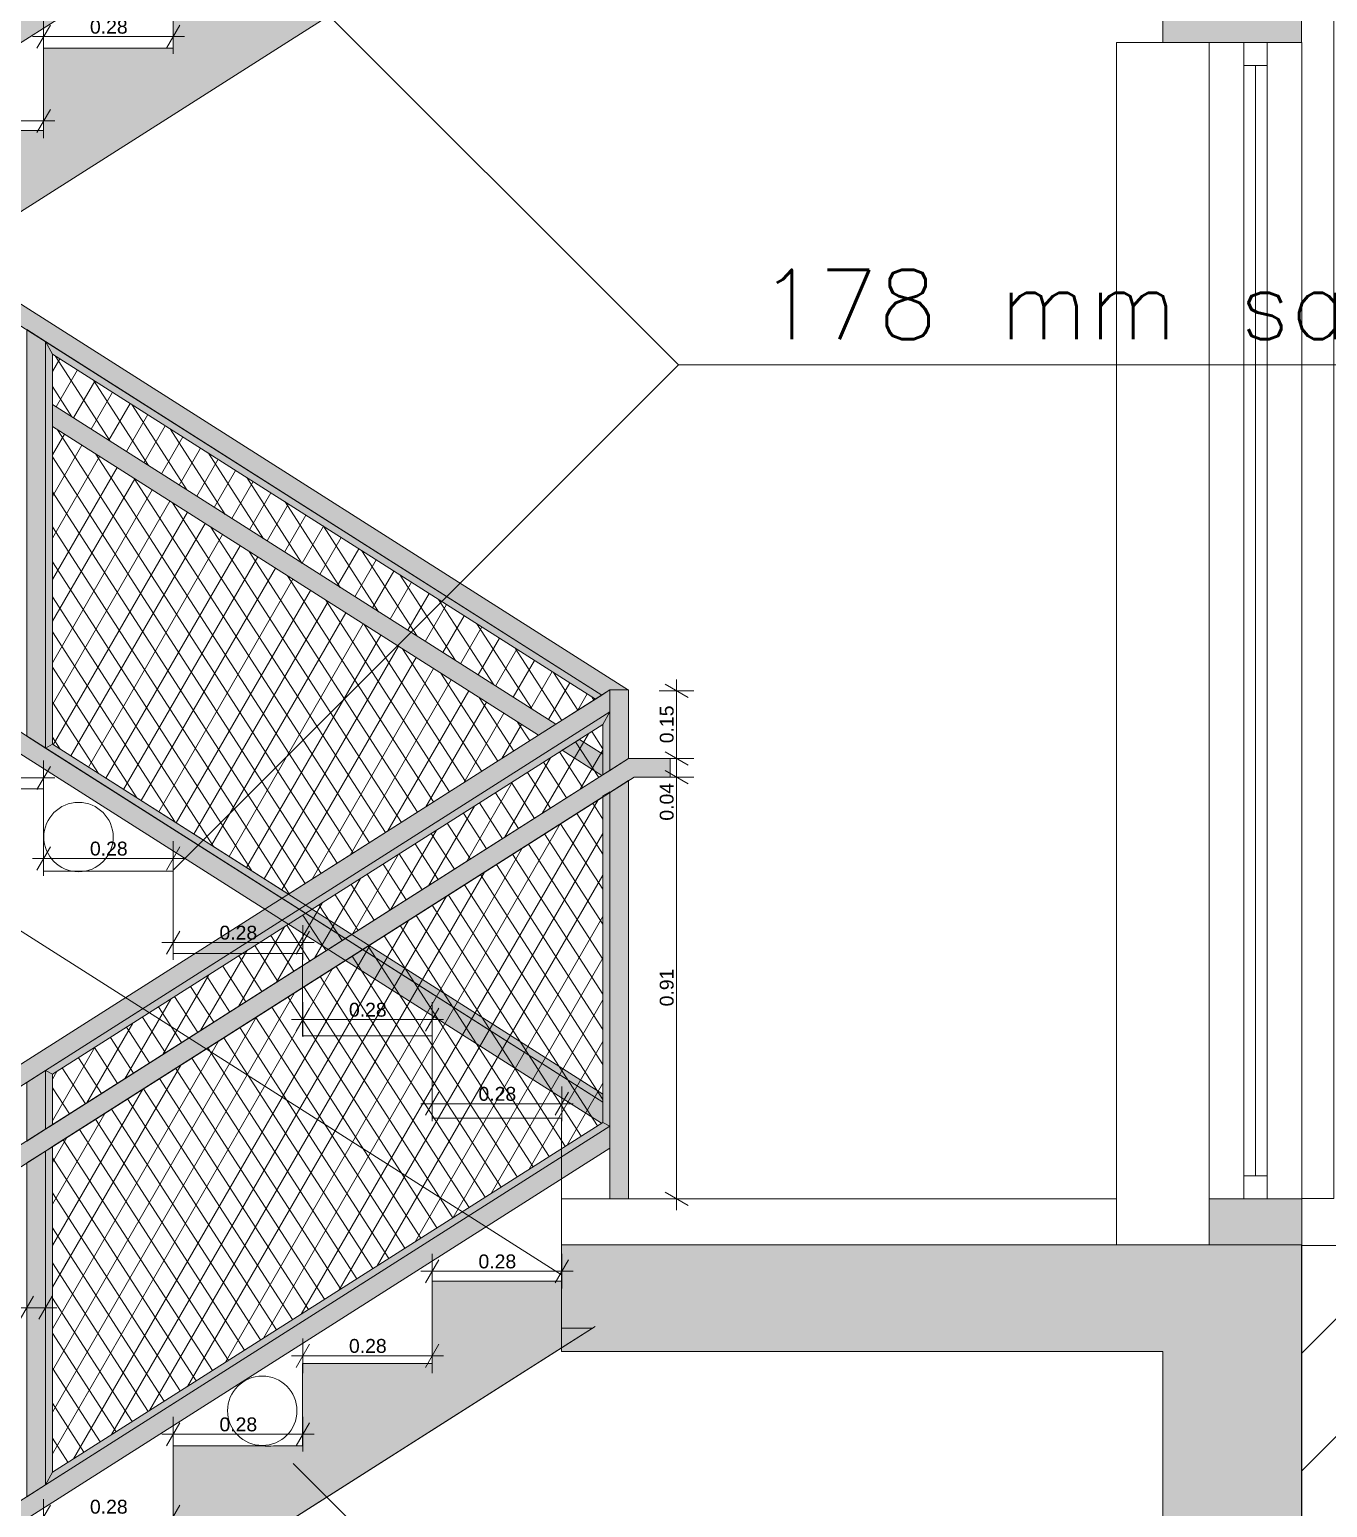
# Model space of a CAD drawing. Header units: millimetres. Extents: x 476244520 to 476657119, y 4620824743 to 4621446928.
# Drawn here: x 476573058 to 476575864, y 4621123102 to 4621126298 of the extents above; entities that cross this region are included whole.
import ezdxf

# ---------------------------------------------------------------- set-up
doc = ezdxf.new("R2010")
doc.units = ezdxf.units.MM
doc.header["$MEASUREMENT"] = 0
for name, color, linetype, lineweight in [('0_Pen_No__42_Pen_No__250_Pen_No__4', 7, 'Continuous', 0), ('2D Drafting - General_Pen_No__250_Pen_No__7', 7, 'Continuous', 0), ('Annotation - Text_Pen_No__7_Pen_No__7_Pen_No__5', 5, 'Continuous', 0), ('gegmebi_Pen_No__7_Pen_No__250', 7, 'Continuous', 0), ('gegmebi_Pen_No__7_Pen_No__7', 7, 'Continuous', 0), ('gegmebi_Pen_No__7_Pen_No__7_Pen_No__5', 5, 'Continuous', 0), ('kar-panjara_Pen_No__7_Pen_No__250', 7, 'Continuous', 0), ('New_2D Drafting - General_Pen_No__1', 1, 'Continuous', 0), ('New_2D Drafting - General_Pen_No__250_Pen_No__250', 7, 'Continuous', 0), ('New_2D Drafting - General_Pen_No__4', 7, 'Continuous', 0), ('New_2D Drafting - General_Pen_No__7_Pen_No__250', 7, 'Continuous', 0), ('New_2D Drafting - General_Pen_No__7_Pen_No__7', 7, 'Continuous', 0), ('New_Doors_Pen_No__7_Pen_No__7_Pen_No__250', 7, 'Continuous', 0), ('New_Doors_Pen_No__7_Pen_No__7_Pen_No__5', 5, 'Continuous', 0), ('New_reg_nak_Pen_No__250', 7, 'Continuous', 0), ('New_reg_nak_Pen_No__5', 5, 'Continuous', 0), ('New_reg_nak_Pen_No__7', 7, 'Continuous', 0), ('reg_nak_Pen_No__250', 7, 'Continuous', 0), ('zoma_Pen_No__142', 142, 'Continuous', 0)]:
    doc.layers.add(name, color=color, linetype=linetype, lineweight=lineweight)
doc.layers.add('zoma', color=7, linetype='Continuous')
doc.styles.add('GENERATED_STYLE_2', font='arial.ttf')
doc.dimstyles.new('GENERATED_STYLE__14', dxfattribs={"dimtxt": 30.000001, "dimasz": 38, "dimexe": 0.18, "dimexo": 3, "dimgap": 0.09, "dimtad": 1, "dimlfac": 0.001, "dimzin": 0, "dimdsep": 46, "dimtxsty": 'GENERATED_STYLE_2', "dimblk": 'ARROWHEAD_2', "dimblk1": 'ARROWHEAD_2', "dimblk2": 'ARROWHEAD_2', "dimcen": 0.09, "dimclrd": 142, "dimclre": 142, "dimclrt": 142, "dimadec": 0, "dimazin": 0, "dimtfac": 1, "dimtdec": 4, "dimtmove": 0, "dimatfit": 3, "dimfxl": 1, "dimtolj": 1, "dimtzin": 0, "dimarcsym": 0})
doc.dimstyles.new('GENERATED_STYLE__15', dxfattribs={"dimtxt": 30.000001, "dimasz": 38, "dimexe": 0.18, "dimexo": 3, "dimgap": 0.09, "dimtad": 1, "dimtih": 1, "dimtoh": 1, "dimlfac": 0.001, "dimzin": 0, "dimdsep": 46, "dimtxsty": 'GENERATED_STYLE_2', "dimblk": 'ARROWHEAD_2', "dimblk1": 'ARROWHEAD_2', "dimblk2": 'ARROWHEAD_2', "dimcen": 0.09, "dimclrd": 142, "dimclre": 142, "dimclrt": 142, "dimadec": 0, "dimazin": 0, "dimtfac": 1, "dimtdec": 4, "dimtmove": 0, "dimatfit": 3, "dimfxl": 1, "dimtolj": 1, "dimtzin": 0, "dimarcsym": 0})
pattern_1 = [(60, (476844527.15, 4621385791.044), (-38.971143, 22.5), []), (122.833095, (476844527.15, 4621385791.044), (36.8060797, 18.75), [])]

# ---------------------------------------------------------------- blocks, each defined once
blk = doc.blocks.new('*D612', base_point=(476844527.1, 4621385791))
at = {"layer": 'zoma_Pen_No__142', "color": 142, "linetype": 'Continuous', "lineweight": 0, "transparency": 16777216}
for p, q in [((476573103, 4621123107.6), (476573074.1, 4621123057.6)), ((476573088.5, 4621123045.1), (476573088.5, 4621123120.1)), ((476573354.1, 4621123057.6), (476573383, 4621123107.6)), ((476573368.5, 4621123045.1), (476573368.5, 4621123120.1)), ((476573064.1, 4621123082.6), (476573088.5, 4621123082.6)), ((476573088.5, 4621123082.6), (476573368.5, 4621123082.6)), ((476573368.5, 4621123082.6), (476573393, 4621123082.6))]:
    blk.add_line(p, q, dxfattribs=at)
at = {"layer": 'zoma_Pen_No__142', "color": 142, "lineweight": 0, "transparency": 16777216, "insert": (476573188.6, 4621123088.6), "char_height": 30, "attachment_point": 7, "style": 'GENERATED_STYLE_2'}
blk.add_mtext('\\A1;{\\pql;\\fArial CYR|b0|i0|c204|p34;0.28}', dxfattribs=at)
blk = doc.blocks.new('ARROWHEAD_2')
at = {"color": 0, "linetype": 'Continuous', "lineweight": 0}
for p, q in [((0, 0), (-1, 0)), ((-0.378, -0.655), (0.378, 0.655))]:
    blk.add_line(p, q, dxfattribs=at)
blk = doc.blocks.new('*D613', base_point=(476844527.1, 4621385791))
at = {"layer": 'zoma_Pen_No__142', "color": 142, "linetype": 'Continuous', "lineweight": 0, "transparency": 16777216}
for p, q in [((476573368.5, 4621123223.1), (476573368.5, 4621123298.1)), ((476573648.5, 4621123223.1), (476573648.5, 4621123298.1)), ((476573383, 4621123285.6), (476573354.1, 4621123235.6)), ((476573634.1, 4621123235.6), (476573663, 4621123285.6)), ((476573344.1, 4621123260.6), (476573368.5, 4621123260.6)), ((476573368.5, 4621123260.6), (476573648.5, 4621123260.6)), ((476573648.5, 4621123260.6), (476573673, 4621123260.6))]:
    blk.add_line(p, q, dxfattribs=at)
at = {"layer": 'zoma_Pen_No__142', "color": 142, "lineweight": 0, "transparency": 16777216, "insert": (476573468.6, 4621123266.6), "char_height": 30, "attachment_point": 7, "style": 'GENERATED_STYLE_2'}
blk.add_mtext('\\A1;{\\pql;\\fArial CYR|b0|i0|c204|p34;0.28}', dxfattribs=at)
blk = doc.blocks.new('*D614', base_point=(476844527.1, 4621385791))
at = {"layer": 'zoma_Pen_No__142', "color": 142, "linetype": 'Continuous', "lineweight": 0, "transparency": 16777216}
for p, q in [((476573648.5, 4621123392.8), (476573648.5, 4621123467.8)), ((476573928.5, 4621123392.8), (476573928.5, 4621123467.8)), ((476573624.1, 4621123430.3), (476573648.5, 4621123430.3)), ((476573663, 4621123455.3), (476573634.1, 4621123405.3)), ((476573648.5, 4621123430.3), (476573928.5, 4621123430.3)), ((476573914.1, 4621123405.3), (476573943, 4621123455.3)), ((476573928.5, 4621123430.3), (476573953, 4621123430.3))]:
    blk.add_line(p, q, dxfattribs=at)
at = {"layer": 'zoma_Pen_No__142', "color": 142, "lineweight": 0, "transparency": 16777216, "insert": (476573748.6, 4621123436.3), "char_height": 30, "attachment_point": 7, "style": 'GENERATED_STYLE_2'}
blk.add_mtext('\\A1;{\\pql;\\fArial CYR|b0|i0|c204|p34;0.28}', dxfattribs=at)
blk = doc.blocks.new('*D615', base_point=(476844527.1, 4621385791))
at = {"layer": 'zoma_Pen_No__142', "color": 142, "linetype": 'Continuous', "lineweight": 0, "transparency": 16777216}
for p, q in [((476573928.5, 4621123575.5), (476573928.5, 4621123650.5)), ((476574208.5, 4621123575.5), (476574208.5, 4621123650.5)), ((476573943, 4621123638), (476573914.1, 4621123588)), ((476574194.1, 4621123588), (476574223, 4621123638)), ((476573904.1, 4621123613), (476573928.5, 4621123613)), ((476573928.5, 4621123613), (476574208.5, 4621123613)), ((476574208.5, 4621123613), (476574233, 4621123613))]:
    blk.add_line(p, q, dxfattribs=at)
at = {"layer": 'zoma_Pen_No__142', "color": 142, "lineweight": 0, "transparency": 16777216, "insert": (476574028.6, 4621123619), "char_height": 30, "attachment_point": 7, "style": 'GENERATED_STYLE_2'}
blk.add_mtext('\\A1;{\\pql;\\fArial CYR|b0|i0|c204|p34;0.28}', dxfattribs=at)
blk = doc.blocks.new('*D616', base_point=(476844527.1, 4621385791))
at = {"layer": 'zoma_Pen_No__142', "color": 142, "linetype": 'Continuous', "lineweight": 0, "transparency": 16777216}
for p, q in [((476573943, 4621124000.3), (476573914.1, 4621123950.3)), ((476573928.5, 4621123937.8), (476573928.5, 4621124012.8)), ((476574194.1, 4621123950.3), (476574223, 4621124000.3)), ((476574208.5, 4621123937.8), (476574208.5, 4621124012.8)), ((476573904.1, 4621123975.3), (476573928.5, 4621123975.3)), ((476573928.5, 4621123975.3), (476574208.5, 4621123975.3)), ((476574208.5, 4621123975.3), (476574233, 4621123975.3))]:
    blk.add_line(p, q, dxfattribs=at)
at = {"layer": 'zoma_Pen_No__142', "color": 142, "lineweight": 0, "transparency": 16777216, "insert": (476574028.6, 4621123981.3), "char_height": 30, "attachment_point": 7, "style": 'GENERATED_STYLE_2'}
blk.add_mtext('\\A1;{\\pql;\\fArial CYR|b0|i0|c204|p34;0.28}', dxfattribs=at)
blk = doc.blocks.new('*D617', base_point=(476844527.1, 4621385791))
at = {"layer": 'zoma_Pen_No__142', "color": 142, "linetype": 'Continuous', "lineweight": 0, "transparency": 16777216}
for p, q in [((476573648.5, 4621124119.7), (476573648.5, 4621124194.7)), ((476573928.5, 4621124119.7), (476573928.5, 4621124194.7)), ((476573663, 4621124182.2), (476573634.1, 4621124132.2)), ((476573914.1, 4621124132.2), (476573943, 4621124182.2)), ((476573624.1, 4621124157.2), (476573648.5, 4621124157.2)), ((476573648.5, 4621124157.2), (476573928.5, 4621124157.2)), ((476573928.5, 4621124157.2), (476573953, 4621124157.2))]:
    blk.add_line(p, q, dxfattribs=at)
at = {"layer": 'zoma_Pen_No__142', "color": 142, "lineweight": 0, "transparency": 16777216, "insert": (476573748.6, 4621124163.2), "char_height": 30, "attachment_point": 7, "style": 'GENERATED_STYLE_2'}
blk.add_mtext('\\A1;{\\pql;\\fArial CYR|b0|i0|c204|p34;0.28}', dxfattribs=at)
blk = doc.blocks.new('*D618', base_point=(476844527.1, 4621385791))
at = {"layer": 'zoma_Pen_No__142', "color": 142, "linetype": 'Continuous', "lineweight": 0, "transparency": 16777216}
for p, q in [((476573368.5, 4621124286.3), (476573368.5, 4621124361.3)), ((476573648.5, 4621124286.3), (476573648.5, 4621124361.3)), ((476573344.1, 4621124323.8), (476573368.5, 4621124323.8)), ((476573383, 4621124348.8), (476573354.1, 4621124298.8)), ((476573368.5, 4621124323.8), (476573648.5, 4621124323.8)), ((476573634.1, 4621124298.8), (476573663, 4621124348.8)), ((476573648.5, 4621124323.8), (476573673, 4621124323.8))]:
    blk.add_line(p, q, dxfattribs=at)
at = {"layer": 'zoma_Pen_No__142', "color": 142, "lineweight": 0, "transparency": 16777216, "insert": (476573468.6, 4621124329.8), "char_height": 30, "attachment_point": 7, "style": 'GENERATED_STYLE_2'}
blk.add_mtext('\\A1;{\\pql;\\fArial CYR|b0|i0|c204|p34;0.28}', dxfattribs=at)
blk = doc.blocks.new('*D619', base_point=(476844527.1, 4621385791))
at = {"layer": 'zoma_Pen_No__142', "color": 142, "linetype": 'Continuous', "lineweight": 0, "transparency": 16777216}
for p, q in [((476573088.5, 4621124468.1), (476573088.5, 4621124543.1)), ((476573368.5, 4621124468.1), (476573368.5, 4621124543.1)), ((476573103, 4621124530.6), (476573074.1, 4621124480.6)), ((476573354.1, 4621124480.6), (476573383, 4621124530.6)), ((476573064.1, 4621124505.6), (476573088.5, 4621124505.6)), ((476573088.5, 4621124505.6), (476573368.5, 4621124505.6)), ((476573368.5, 4621124505.6), (476573393, 4621124505.6))]:
    blk.add_line(p, q, dxfattribs=at)
at = {"layer": 'zoma_Pen_No__142', "color": 142, "lineweight": 0, "transparency": 16777216, "insert": (476573188.6, 4621124511.6), "char_height": 30, "attachment_point": 7, "style": 'GENERATED_STYLE_2'}
blk.add_mtext('\\A1;{\\pql;\\fArial CYR|b0|i0|c204|p34;0.28}', dxfattribs=at)
blk = doc.blocks.new('*D620', base_point=(476844527.1, 4621385791))
at = {"layer": 'zoma_Pen_No__142', "color": 142, "linetype": 'Continuous', "lineweight": 0, "transparency": 16777216}
for p, q in [((476572823, 4621124704.8), (476572794.1, 4621124654.8)), ((476572808.5, 4621124642.3), (476572808.5, 4621124717.3)), ((476573074.1, 4621124654.8), (476573103, 4621124704.8)), ((476573088.5, 4621124642.3), (476573088.5, 4621124717.3)), ((476572784.1, 4621124679.8), (476572808.5, 4621124679.8)), ((476572808.5, 4621124679.8), (476573088.5, 4621124679.8)), ((476573088.5, 4621124679.8), (476573113, 4621124679.8))]:
    blk.add_line(p, q, dxfattribs=at)
at = {"layer": 'zoma_Pen_No__142', "color": 142, "lineweight": 0, "transparency": 16777216, "insert": (476572908.6, 4621124685.8), "char_height": 30, "attachment_point": 7, "style": 'GENERATED_STYLE_2'}
blk.add_mtext('\\A1;{\\pql;\\fArial CYR|b0|i0|c204|p34;0.28}', dxfattribs=at)
blk = doc.blocks.new('*D639', base_point=(476844527.1, 4621385791))
at = {"layer": 'zoma_Pen_No__142', "color": 142, "linetype": 'Continuous', "lineweight": 0, "transparency": 16777216}
for p, q in [((476574494.4, 4621124867.9), (476574419.4, 4621124867.9)), ((476574481.9, 4621124853.5), (476574431.9, 4621124882.3)), ((476574456.9, 4621124867.9), (476574456.9, 4621124892.3)), ((476574456.9, 4621124721.5), (476574456.9, 4621124867.9)), ((476574431.9, 4621124735.9), (476574481.9, 4621124707.1)), ((476574494.4, 4621124721.5), (476574419.4, 4621124721.5)), ((476574456.9, 4621124697), (476574456.9, 4621124721.5))]:
    blk.add_line(p, q, dxfattribs=at)
at = {"layer": 'zoma_Pen_No__142', "color": 142, "lineweight": 0, "transparency": 16777216, "insert": (476574450.9, 4621124754.8), "char_height": 30, "attachment_point": 7, "rotation": 90, "style": 'GENERATED_STYLE_2'}
blk.add_mtext('\\A1;{\\pql;\\fArial CYR|b0|i0|c204|p34;0.15}', dxfattribs=at)
blk = doc.blocks.new('*D643', base_point=(476844527.1, 4621385791))
at = {"layer": 'zoma_Pen_No__142', "color": 142, "linetype": 'Continuous', "lineweight": 0, "transparency": 16777216}
for p, q in [((476573066.4, 4621123559.2), (476573037.5, 4621123509.2)), ((476573052, 4621123496.7), (476573052, 4621123571.7)), ((476573078, 4621123509.2), (476573106.9, 4621123559.2)), ((476573092.4, 4621123496.7), (476573092.4, 4621123571.7)), ((476573027.5, 4621123534.2), (476573052, 4621123534.2)), ((476573052, 4621123534.2), (476573092.4, 4621123534.2)), ((476573092.4, 4621123534.2), (476573116.9, 4621123534.2))]:
    blk.add_line(p, q, dxfattribs=at)
at = {"layer": 'zoma_Pen_No__142', "color": 142, "lineweight": 0, "transparency": 16777216, "insert": (476572957.7, 4621123540.2), "char_height": 30, "attachment_point": 7, "style": 'GENERATED_STYLE_2'}
blk.add_mtext('\\A1;{\\pql;\\fArial CYR|b0|i0|c204|p34;0.04}', dxfattribs=at)
blk = doc.blocks.new('*D644', base_point=(476844527.1, 4621385791))
at = {"layer": 'zoma_Pen_No__142', "color": 142, "linetype": 'Continuous', "lineweight": 0, "transparency": 16777216}
for p, q in [((476574456.9, 4621124681.6), (476574456.9, 4621124706.1)), ((476574494.4, 4621124681.6), (476574419.4, 4621124681.6)), ((476574481.9, 4621124667.2), (476574431.9, 4621124696.1)), ((476574456.9, 4621123769.9), (476574456.9, 4621124681.6)), ((476574431.9, 4621123784.4), (476574481.9, 4621123755.5)), ((476574494.4, 4621123769.9), (476574419.4, 4621123769.9)), ((476574456.9, 4621123745.5), (476574456.9, 4621123769.9))]:
    blk.add_line(p, q, dxfattribs=at)
at = {"layer": 'zoma_Pen_No__142', "color": 142, "lineweight": 0, "transparency": 16777216, "insert": (476574450.9, 4621124185.9), "char_height": 30, "attachment_point": 7, "rotation": 90, "style": 'GENERATED_STYLE_2'}
blk.add_mtext('\\A1;{\\pql;\\fArial CYR|b0|i0|c204|p34;0.91}', dxfattribs=at)
blk = doc.blocks.new('*D645', base_point=(476844527.1, 4621385791))
at = {"layer": 'zoma_Pen_No__142', "color": 142, "linetype": 'Continuous', "lineweight": 0, "transparency": 16777216}
for p, q in [((476574481.9, 4621124707.1), (476574431.9, 4621124735.9)), ((476574456.9, 4621124721.5), (476574456.9, 4621124745.9)), ((476574494.4, 4621124721.5), (476574419.4, 4621124721.5)), ((476574456.9, 4621124681.6), (476574456.9, 4621124721.5)), ((476574494.4, 4621124681.6), (476574419.4, 4621124681.6)), ((476574431.9, 4621124696.1), (476574481.9, 4621124667.2)), ((476574456.9, 4621124657.2), (476574456.9, 4621124681.6))]:
    blk.add_line(p, q, dxfattribs=at)
at = {"layer": 'zoma_Pen_No__142', "color": 142, "lineweight": 0, "transparency": 16777216, "insert": (476574450.9, 4621124587.4), "char_height": 30, "attachment_point": 7, "rotation": 90, "style": 'GENERATED_STYLE_2'}
blk.add_mtext('\\A1;{\\pql;\\fArial CYR|b0|i0|c204|p34;0.04}', dxfattribs=at)
blk = doc.blocks.new('*D649', base_point=(476844527.1, 4621385791))
at = {"layer": 'zoma_Pen_No__142', "color": 142, "linetype": 'Continuous', "lineweight": 0, "transparency": 16777216}
for p, q in [((476572823, 4621126125.3), (476572794.1, 4621126075.3)), ((476572808.5, 4621126062.8), (476572808.5, 4621126137.8)), ((476573074.1, 4621126075.3), (476573103, 4621126125.3)), ((476573088.5, 4621126062.8), (476573088.5, 4621126137.8)), ((476572784.1, 4621126100.3), (476572808.5, 4621126100.3)), ((476572808.5, 4621126100.3), (476573088.5, 4621126100.3)), ((476573088.5, 4621126100.3), (476573113, 4621126100.3))]:
    blk.add_line(p, q, dxfattribs=at)
at = {"layer": 'zoma_Pen_No__142', "color": 142, "lineweight": 0, "transparency": 16777216, "insert": (476572908.6, 4621126106.3), "char_height": 30, "attachment_point": 7, "style": 'GENERATED_STYLE_2'}
blk.add_mtext('\\A1;{\\pql;\\fArial CYR|b0|i0|c204|p34;0.28}', dxfattribs=at)
blk = doc.blocks.new('*D650', base_point=(476844527.1, 4621385791))
at = {"layer": 'zoma_Pen_No__142', "color": 142, "linetype": 'Continuous', "lineweight": 0, "transparency": 16777216}
for p, q in [((476573103, 4621126307.6), (476573074.1, 4621126257.6)), ((476573088.5, 4621126245.1), (476573088.5, 4621126320.1)), ((476573354.1, 4621126257.6), (476573383, 4621126307.6)), ((476573368.5, 4621126245.1), (476573368.5, 4621126320.1)), ((476573064.1, 4621126282.6), (476573088.5, 4621126282.6)), ((476573088.5, 4621126282.6), (476573368.5, 4621126282.6)), ((476573368.5, 4621126282.6), (476573393, 4621126282.6))]:
    blk.add_line(p, q, dxfattribs=at)
at = {"layer": 'zoma_Pen_No__142', "color": 142, "lineweight": 0, "transparency": 16777216, "insert": (476573188.6, 4621126288.6), "char_height": 30, "attachment_point": 7, "style": 'GENERATED_STYLE_2'}
blk.add_mtext('\\A1;{\\pql;\\fArial CYR|b0|i0|c204|p34;0.28}', dxfattribs=at)

msp = doc.modelspace()

# ---------------------------------------------------------------- hatches: boundary and pattern name
at = {"layer": '2D Drafting - General_Pen_No__250_Pen_No__7', "linetype": 'Continuous', "lineweight": 0}
for points in [[(476574208.32, 4621126639.823), (476574208.32, 4621126869.917), (476575608.483, 4621126869.917), (476575608.483, 4621126969.947), (476575808.483, 4621126969.947), (476575808.483, 4621126869.917), (476575808.249, 4621126869.917), (476575808.249, 4621126689.909), (476575808.249, 4621126269.917), (476575508.249, 4621126269.917), (476575508.249, 4621126639.823)], [(476574208.32, 4621123439.823), (476574208.32, 4621123669.917), (476575608.483, 4621123669.917), (476575608.483, 4621123769.947), (476575808.483, 4621123769.947), (476575808.483, 4621123669.917), (476575808.249, 4621123669.917), (476575808.249, 4621123489.909), (476575808.249, 4621123069.917), (476575508.249, 4621123069.917), (476575508.249, 4621123439.823)]]:
    msp.add_hatch(color=7, dxfattribs=at).paths.add_polyline_path(points)
at = {"layer": 'New_2D Drafting - General_Pen_No__1', "linetype": 'Continuous', "lineweight": 0}
for points in [[(476574312.526, 4621127126.657), (476571831.893, 4621125550.385), (476571831.893, 4621125502.992), (476574312.526, 4621127079.264)], [(476571846.843, 4621126414.994), (476574295.457, 4621124859.068), (476574312.527, 4621124869.915), (476574353, 4621124869.896), (476571866.038, 4621126450.189), (476571846.842, 4621126437.991)], [(476573051.928, 4621124770.099), (476573051.946, 4621125649.234), (476573092.428, 4621125623.51), (476573092.41, 4621124744.376)], [(476573092.428, 4621125623.51), (476573107.427, 4621125596.291), (476573107.41, 4621124752.585), (476573092.41, 4621124744.376)], [(476573092.461, 4621125623.563), (476573107.427, 4621125596.291), (476574281.484, 4621124850.189), (476574295.458, 4621124859.069)], [(476571831.893, 4621125545.348), (476571831.893, 4621125497.955), (476574294.629, 4621123933.056), (476574297.545, 4621123934.909), (476574297.544, 4621123978.596)], [(476573107.424, 4621125439.829), (476574158.422, 4621124771.992), (476574195.714, 4621124795.688), (476573107.425, 4621125487.221)], [(476574312.527, 4621124869.915), (476571791.41, 4621123267.918), (476571831.893, 4621123246.25), (476574312.527, 4621124822.522)], [(476574353.013, 4621124721.488), (476574353.013, 4621124869.916), (476574312.527, 4621124869.915), (476574312.527, 4621124720.326), (476574312.527, 4621124695.762)], [(476574312.531, 4621124822.525), (476573092.365, 4621124047.272), (476573107.433, 4621124039.072), (476574297.546, 4621124795.378)], [(476574297.546, 4621124795.378), (476574297.549, 4621124686.245), (476574312.53, 4621124695.762), (476574312.531, 4621124822.525)], [(476573107.451, 4621124752.585), (476574297.543, 4621123996.368), (476574297.544, 4621123978.596), (476573092.41, 4621124744.376)], [(476574246.876, 4621124763.178), (476574209.587, 4621124739.48), (476574295.457, 4621124684.916), (476574297.549, 4621124686.245), (476574297.548, 4621124730.979)], [(476571701.41, 4621123117.918), (476571701.41, 4621123077.471), (476571840.349, 4621123077.471), (476574364.856, 4621124681.621), (476574443.013, 4621124681.621), (476574443.013, 4621124721.488), (476574353.013, 4621124721.488), (476571829.419, 4621123117.918)], [(476574312.527, 4621123769.947), (476574353.013, 4621123769.95), (476574353.013, 4621124674.217), (476574312.527, 4621124648.37), (476574312.527, 4621123974.557), (476574312.527, 4621123881.858)], [(476574312.53, 4621124649.812), (476574297.53, 4621124641.241), (476574297.545, 4621123934.909), (476574312.526, 4621123926.657)], [(476573092.435, 4621123920.478), (476573092.433, 4621124047.237), (476573051.951, 4621124021.513), (476573051.953, 4621123894.755)], [(476573107.433, 4621124039.072), (476573092.433, 4621124047.237), (476573092.435, 4621123920.478), (476573107.435, 4621123930.009)], [(476574312.526, 4621123926.657), (476571831.893, 4621122350.385), (476571831.893, 4621122302.992), (476574312.526, 4621123879.264)], [(476573107.45, 4621123178.68), (476574297.545, 4621123934.909), (476574312.526, 4621123926.657), (476573092.451, 4621123151.382)], [(476573092.436, 4621123873.086), (476573051.954, 4621123847.363), (476573051.969, 4621123125.659), (476573092.451, 4621123151.382)], [(476573107.436, 4621123882.618), (476573092.436, 4621123873.086), (476573092.451, 4621123151.382), (476573107.45, 4621123178.68)]]:
    msp.add_hatch(color=1, dxfattribs=at).paths.add_polyline_path(points)
h = msp.add_hatch(dxfattribs=at)
h.set_pattern_fill('BATT_INSULATION', color=1, style=0, pattern_type=2)
h.set_pattern_definition(pattern_1)
h.paths.add_polyline_path([(476574195.714, 4621124795.688), (476573107.425, 4621125487.221), (476573107.427, 4621125596.291), (476574281.484, 4621124850.189)])
h = msp.add_hatch(dxfattribs=at)
h.set_pattern_fill('BATT_INSULATION', color=1, style=0, pattern_type=2)
h.set_pattern_definition(pattern_1)
h.paths.add_polyline_path([(476573617.668, 4621124428.38), (476573107.41, 4621124752.585), (476573107.424, 4621125439.829), (476574158.422, 4621124771.992)])
h = msp.add_hatch(dxfattribs=at)
h.set_pattern_fill('BATT_INSULATION', color=1, style=0, pattern_type=2)
h.set_pattern_definition(pattern_1)
h.paths.add_polyline_path([(476574297.549, 4621124686.245), (476574297.546, 4621124795.378), (476573107.433, 4621124039.072), (476573107.435, 4621123930.009)])
h = msp.add_hatch(dxfattribs=at)
h.set_pattern_fill('BATT_INSULATION', color=1, style=0, pattern_type=2)
h.set_pattern_definition(pattern_1)
h.paths.add_polyline_path([(476573107.45, 4621123178.68), (476574297.545, 4621123934.909), (476574297.53, 4621124638.841), (476573107.436, 4621123882.618)])
at = {"layer": 'New_2D Drafting - General_Pen_No__250_Pen_No__250', "linetype": 'Continuous', "lineweight": 0}
for points in [[(476572248.249, 4621125545.918), (476571968.32, 4621125545.918), (476571968.535, 4621125224.291), (476573368.324, 4621126113.837), (476573613.93, 4621126269.917), (476574208.32, 4621126647.643), (476574274.83, 4621126689.909), (476574208.32, 4621126689.909), (476574208.249, 4621126689.909), (476574208.249, 4621126791.917), (476573928.249, 4621126791.917), (476573928.249, 4621126613.917), (476573648.249, 4621126613.917), (476573648.249, 4621126435.917), (476573585.466, 4621126435.917, -0.08199413), (476573561.033, 4621126435.917), (476573368.324, 4621126435.917), (476573368.324, 4621126269.917), (476573368.255, 4621126269.917), (476573368.249, 4621126257.917), (476573088.249, 4621126257.917), (476573088.249, 4621126079.918), (476572808.249, 4621126079.918), (476572808.249, 4621125901.918), (476572528.249, 4621125901.918), (476572528.249, 4621125723.918), (476572248.249, 4621125723.918)], [(476571968.32, 4621122345.918), (476571968.32, 4621122167.918), (476571968.541, 4621122167.918), (476571968.541, 4621122147.918), (476571968.535, 4621122024.291), (476573368.324, 4621122913.837), (476573613.93, 4621123069.917), (476574208.32, 4621123447.643), (476574274.83, 4621123489.909), (476574208.32, 4621123489.909), (476574208.249, 4621123489.909), (476574208.249, 4621123591.917), (476573928.249, 4621123591.917), (476573928.249, 4621123413.917), (476573648.249, 4621123413.917), (476573648.249, 4621123235.917), (476573585.466, 4621123235.917, -0.08199413), (476573561.033, 4621123235.917), (476573368.324, 4621123235.917), (476573368.324, 4621123069.917), (476573368.255, 4621123069.917), (476573368.249, 4621123057.917), (476573088.249, 4621123057.917), (476573088.249, 4621122879.918), (476572808.249, 4621122879.918), (476572808.249, 4621122701.918), (476572528.249, 4621122701.918), (476572528.249, 4621122523.918), (476572248.249, 4621122523.918), (476572248.249, 4621122345.918)]]:
    msp.add_hatch(color=7, dxfattribs=at).paths.add_polyline_path(points)
at = {"layer": 'New_2D Drafting - General_Pen_No__7_Pen_No__7', "linetype": 'Continuous', "lineweight": 0}
h = msp.add_hatch(dxfattribs=at)
h.set_pattern_fill('MASONRY_BLOCK', style=0, pattern_type=2)
h.set_pattern_definition([(45, (476844527.15, 4621385791.04), (-127.27922, 127.27922), [])])
h.paths.add_polyline_path([(476553628.597, 4621120630.009), (476553628.597, 4621121369.917), (476558108.321, 4621121369.917), (476558108.321, 4621120119.777), (476575808.32, 4621120119.777), (476575808.32, 4621123389.909), (476575808.32, 4621123668.999), (476580662.699, 4621123668.999), (476580662.699, 4621122929.193), (476576519.337, 4621122929.193), (476576519.337, 4621119540.859), (476576519.337, 4621119479.337), (476557467.905, 4621119479.337), (476557467.905, 4621120630.009)])

# ---------------------------------------------------------------- linework, layer by layer
at = {"layer": '0_Pen_No__42_Pen_No__250_Pen_No__4', "color": 7, "linetype": 'Continuous', "lineweight": 0}
for centre in [(476573163.859, 4621124551.84), (476573561.201, 4621123311.487)]:
    msp.add_circle(centre, 75, dxfattribs=at)
at = {"layer": '2D Drafting - General_Pen_No__250_Pen_No__7', "color": 7, "linetype": 'Continuous', "lineweight": 0, "flags": 128}
for points in [[(476574208.32, 4621126639.823), (476574208.32, 4621126869.917), (476575608.483, 4621126869.917), (476575608.483, 4621126969.947), (476575808.483, 4621126969.947), (476575808.483, 4621126869.917), (476575808.249, 4621126869.917), (476575808.249, 4621126689.909), (476575808.249, 4621126269.917), (476575508.249, 4621126269.917), (476575508.249, 4621126639.823)], [(476574208.32, 4621123439.823), (476574208.32, 4621123669.917), (476575608.483, 4621123669.917), (476575608.483, 4621123769.947), (476575808.483, 4621123769.947), (476575808.483, 4621123669.917), (476575808.249, 4621123669.917), (476575808.249, 4621123489.909), (476575808.249, 4621123069.917), (476575508.249, 4621123069.917), (476575508.249, 4621123439.823)]]:
    msp.add_lwpolyline(points, close=True, dxfattribs=at)
at = {"layer": 'gegmebi_Pen_No__7_Pen_No__250', "color": 7, "linetype": 'Continuous', "lineweight": 0, "flags": 128}
for points in [[(476575683.483, 4621126269.947), (476575733.483, 4621126269.947), (476575733.483, 4621123769.947), (476575683.483, 4621123769.947)], [(476575683.483, 4621126219.947), (476575733.483, 4621126219.947), (476575733.483, 4621126269.947), (476575683.483, 4621126269.947)], [(476575683.483, 4621123769.947), (476575733.483, 4621123769.947), (476575733.483, 4621123819.785), (476575683.483, 4621123819.785)], [(476574208.267, 4621123669.917), (476575408.32, 4621123669.917), (476575408.32, 4621123769.917), (476574208.267, 4621123769.917)]]:
    msp.add_lwpolyline(points, close=True, dxfattribs=at)
at = {"layer": 'gegmebi_Pen_No__7_Pen_No__7', "color": 7, "linetype": 'Continuous', "lineweight": 0}
msp.add_line((476575708.483, 4621126219.947), (476575708.483, 4621123819.785), dxfattribs=at)
at = {"layer": 'gegmebi_Pen_No__7_Pen_No__7_Pen_No__5', "color": 5, "linetype": 'Continuous', "lineweight": 0, "flags": 128}
for points in [[(476573628.204, 4621126406.074), (476574461.052, 4621125573.226), (476573368.524, 4621124480.697)], [(476574461.052, 4621125573.226), (476576683.057, 4621125573.226)], [(476573628.204, 4621123197.225), (476574461.052, 4621122364.377), (476573368.524, 4621121271.848)]]:
    msp.add_lwpolyline(points, dxfattribs=at)
at = {"layer": 'kar-panjara_Pen_No__7_Pen_No__250', "color": 7, "linetype": 'Continuous', "lineweight": 0, "flags": 128}
for points in [[(476575408.32, 4621126269.917), (476575408.32, 4621123669.917), (476575808.32, 4621123669.917), (476575808.32, 4621126269.917)], [(476575808.483, 4621126269.947), (476575608.483, 4621126269.947), (476575608.483, 4621123769.947), (476575808.483, 4621123769.947)]]:
    msp.add_lwpolyline(points, close=True, dxfattribs=at)
at = {"layer": 'New_2D Drafting - General_Pen_No__250_Pen_No__250', "color": 7, "linetype": 'Continuous', "lineweight": 0, "flags": 128}
msp.add_lwpolyline([(476573368.324, 4621126435.917), (476573368.324, 4621126269.917), (476573368.255, 4621126269.917), (476573368.249, 4621126257.917), (476573088.249, 4621126257.917), (476573088.249, 4621126079.918), (476572808.249, 4621126079.918), (476572808.249, 4621125901.918), (476572528.249, 4621125901.918), (476572528.249, 4621125723.918), (476572248.249, 4621125723.918), (476572248.249, 4621125545.918), (476571968.32, 4621125545.918), (476571968.535, 4621125224.291), (476573368.324, 4621126113.837), (476573613.93, 4621126269.917), (476574208.32, 4621126647.643)], dxfattribs=at)
msp.add_lwpolyline([(476573613.93, 4621123069.917), (476574208.32, 4621123447.643), (476574274.83, 4621123489.909), (476574208.32, 4621123489.909), (476574208.249, 4621123489.909), (476574208.249, 4621123591.917), (476573928.249, 4621123591.917), (476573928.249, 4621123413.917), (476573648.249, 4621123413.917), (476573648.249, 4621123235.917), (476573585.466, 4621123235.917, -0.08199413), (476573561.033, 4621123235.917), (476573368.324, 4621123235.917), (476573368.324, 4621123069.917)], format="xyb", dxfattribs=at)
at = {"layer": 'New_2D Drafting - General_Pen_No__4', "color": 7, "linetype": 'Continuous', "lineweight": 0, "flags": 128}
for points in [[(476574312.526, 4621127126.657), (476571831.893, 4621125550.385), (476571831.893, 4621125502.992), (476574312.526, 4621127079.264)], [(476571846.843, 4621126414.994), (476574295.457, 4621124859.068), (476574312.527, 4621124869.915), (476574353, 4621124869.896), (476571866.038, 4621126450.189), (476571846.842, 4621126437.991)], [(476573051.928, 4621124770.099), (476573051.946, 4621125649.234), (476573092.428, 4621125623.51), (476573092.41, 4621124744.376)], [(476573092.428, 4621125623.51), (476573107.427, 4621125596.291), (476573107.41, 4621124752.585), (476573092.41, 4621124744.376)], [(476573092.461, 4621125623.563), (476573107.427, 4621125596.291), (476574281.484, 4621124850.189), (476574295.458, 4621124859.069)], [(476574195.714, 4621124795.688), (476573107.425, 4621125487.221), (476573107.427, 4621125596.291), (476574281.484, 4621124850.189)], [(476571831.893, 4621125545.348), (476571831.893, 4621125497.955), (476574294.629, 4621123933.056), (476574297.545, 4621123934.909), (476574297.544, 4621123978.596)], [(476573107.424, 4621125439.829), (476574158.422, 4621124771.992), (476574195.714, 4621124795.688), (476573107.425, 4621125487.221)], [(476573617.668, 4621124428.38), (476573107.41, 4621124752.585), (476573107.424, 4621125439.829), (476574158.422, 4621124771.992)], [(476574312.527, 4621124869.915), (476571791.41, 4621123267.918), (476571831.893, 4621123246.25), (476574312.527, 4621124822.522)], [(476574353.013, 4621124721.488), (476574353.013, 4621124869.916), (476574312.527, 4621124869.915), (476574312.527, 4621124720.326), (476574312.527, 4621124695.762)], [(476574312.531, 4621124822.525), (476573092.365, 4621124047.272), (476573107.433, 4621124039.072), (476574297.546, 4621124795.378)], [(476574297.546, 4621124795.378), (476574297.549, 4621124686.245), (476574312.53, 4621124695.762), (476574312.531, 4621124822.525)], [(476574297.549, 4621124686.245), (476574297.546, 4621124795.378), (476573107.433, 4621124039.072), (476573107.435, 4621123930.009)], [(476573107.451, 4621124752.585), (476574297.543, 4621123996.368), (476574297.544, 4621123978.596), (476573092.41, 4621124744.376)], [(476574246.876, 4621124763.178), (476574209.587, 4621124739.48), (476574295.457, 4621124684.916), (476574297.549, 4621124686.245), (476574297.548, 4621124730.979)], [(476571701.41, 4621123117.918), (476571701.41, 4621123077.471), (476571840.349, 4621123077.471), (476574364.856, 4621124681.621), (476574443.013, 4621124681.621), (476574443.013, 4621124721.488), (476574353.013, 4621124721.488), (476571829.419, 4621123117.918)], [(476574312.527, 4621123769.947), (476574353.013, 4621123769.95), (476574353.013, 4621124674.217), (476574312.527, 4621124648.37), (476574312.527, 4621123974.557), (476574312.527, 4621123881.858)], [(476573107.45, 4621123178.68), (476574297.545, 4621123934.909), (476574297.53, 4621124638.841), (476573107.436, 4621123882.618)], [(476574312.53, 4621124649.812), (476574297.53, 4621124641.241), (476574297.545, 4621123934.909), (476574312.526, 4621123926.657)], [(476573092.435, 4621123920.478), (476573092.433, 4621124047.237), (476573051.951, 4621124021.513), (476573051.953, 4621123894.755)], [(476573107.433, 4621124039.072), (476573092.433, 4621124047.237), (476573092.435, 4621123920.478), (476573107.435, 4621123930.009)], [(476574312.526, 4621123926.657), (476571831.893, 4621122350.385), (476571831.893, 4621122302.992), (476574312.526, 4621123879.264)], [(476573107.45, 4621123178.68), (476574297.545, 4621123934.909), (476574312.526, 4621123926.657), (476573092.451, 4621123151.382)], [(476573092.436, 4621123873.086), (476573051.954, 4621123847.363), (476573051.969, 4621123125.659), (476573092.451, 4621123151.382)], [(476573107.436, 4621123882.618), (476573092.436, 4621123873.086), (476573092.451, 4621123151.382), (476573107.45, 4621123178.68)]]:
    msp.add_lwpolyline(points, close=True, dxfattribs=at)
at = {"layer": 'New_2D Drafting - General_Pen_No__7_Pen_No__250', "color": 7, "linetype": 'Continuous', "lineweight": 0, "flags": 128}
msp.add_lwpolyline([(476553628.597, 4621120630.009), (476553628.597, 4621121369.917), (476558108.321, 4621121369.917), (476558108.321, 4621120119.777), (476575808.32, 4621120119.777), (476575808.32, 4621123389.909), (476575808.32, 4621123668.999), (476580662.699, 4621123668.999), (476580662.699, 4621122929.193), (476576519.337, 4621122929.193), (476576519.337, 4621119540.859), (476576519.337, 4621119479.337), (476557467.905, 4621119479.337), (476557467.905, 4621120630.009)], close=True, dxfattribs=at)
at = {"layer": 'New_Doors_Pen_No__7_Pen_No__7_Pen_No__250', "color": 7, "linetype": 'Continuous', "lineweight": 0, "flags": 128}
msp.add_lwpolyline([(476571968.36, 4621125347.919), (476571968.36, 4621125189.917), (476572248.29, 4621125189.917), (476572248.29, 4621125011.917), (476572528.289, 4621125011.917), (476572528.289, 4621124833.918), (476572808.29, 4621124833.918), (476572808.29, 4621124655.918), (476573088.289, 4621124655.918), (476573088.289, 4621124477.918), (476573368.29, 4621124477.918), (476573368.364, 4621124299.918), (476573648.289, 4621124299.918), (476573648.289, 4621124121.919), (476573928.29, 4621124121.919), (476573928.29, 4621123943.919), (476574208.289, 4621123943.919), (476574208.289, 4621123769.917)], dxfattribs=at)
at = {"layer": 'New_Doors_Pen_No__7_Pen_No__7_Pen_No__5', "color": 5, "linetype": 'Continuous', "lineweight": 0, "flags": 128}
msp.add_lwpolyline([(476571968.32, 4621125367.918), (476571968.32, 4621125545.918), (476572248.249, 4621125545.918), (476572248.249, 4621125723.918), (476572528.249, 4621125723.918), (476572528.249, 4621125901.918), (476572808.249, 4621125901.918), (476572808.249, 4621126079.918), (476573088.249, 4621126079.918), (476573088.249, 4621126257.917), (476573368.249, 4621126257.917), (476573368.324, 4621126435.917), (476573648.249, 4621126435.917), (476573648.249, 4621126613.917), (476573928.249, 4621126613.917), (476573928.249, 4621126791.917), (476574208.249, 4621126791.917), (476574208.285, 4621126949.947)], dxfattribs=at)
at = {"layer": 'New_reg_nak_Pen_No__250', "color": 7, "linetype": 'Continuous', "lineweight": 0}
msp.add_line((476571968.535, 4621122024.291), (476574281.179, 4621123493.944), dxfattribs=at)
at = {"layer": 'New_reg_nak_Pen_No__5', "color": 5, "linetype": 'Continuous', "lineweight": 0}
msp.add_line((476574353.013, 4621124721.488), (476574443.013, 4621124721.488), dxfattribs=at)
at = {"layer": 'New_reg_nak_Pen_No__7', "color": 7, "linetype": 'Continuous', "lineweight": 0, "flags": 128}
msp.add_lwpolyline([(476575808.131, 4621136969.485), (476575878.483, 4621136969.483), (476575878.158, 4621123770.648), (476575808.231, 4621123770.65)], dxfattribs=at)
at = {"layer": 'reg_nak_Pen_No__250', "color": 7, "linetype": 'Continuous', "lineweight": 0, "flags": 128}
msp.add_lwpolyline([(476571750.356, 4621125167.927), (476574208.252, 4621123605.407)], dxfattribs=at)

# ---------------------------------------------------------------- texts
at = {"layer": 'Annotation - Text_Pen_No__7_Pen_No__7_Pen_No__5', "color": 5, "linetype": 'Continuous', "lineweight": 0, "insert": (476574635.234, 4621125778.615), "char_height": 150, "attachment_point": 1}
msp.add_mtext('\\A1;{\\pql;\\Ftxt.shx;178 mm safexuri}', dxfattribs=at)

# ---------------------------------------------------------------- dimensions: what is measured, and where the dimension line sits
at = {"layer": 'zoma', "color": 142, "linetype": 'Continuous', "lineweight": 0}
for base, p1, p2, picture, middle in [((476573368.524, 4621126282.556), (476573088.524, 4621126261.208), (476573368.524, 4621126261.208), '*D650', (476573227.58, 4621126303.556)), ((476573088.524, 4621126100.264), (476572808.524, 4621126077.105), (476573088.524, 4621126077.105), '*D649', (476572947.58, 4621126121.264)), ((476573088.524, 4621124679.797), (476572808.524, 4621124658.586), (476573088.524, 4621124658.586), '*D620', (476572947.58, 4621124700.797)), ((476573368.524, 4621124505.592), (476573088.524, 4621124490.103), (476573368.524, 4621124490.103), '*D619', (476573227.58, 4621124526.592)), ((476573648.524, 4621124323.758), (476573368.524, 4621124303.444), (476573648.524, 4621124303.444), '*D618', (476573507.58, 4621124344.758)), ((476573928.524, 4621124157.183), (476573648.524, 4621124138.071), (476573928.524, 4621124138.071), '*D617', (476573787.58, 4621124178.183)), ((476574208.524, 4621123975.348), (476573928.524, 4621123948.4), (476574208.524, 4621123948.4), '*D616', (476574067.58, 4621123996.348)), ((476574208.524, 4621123612.994), (476573928.524, 4621123589.545), (476574208.524, 4621123589.545), '*D615', (476574067.58, 4621123633.994)), ((476573092.443, 4621123534.239), (476573051.961, 4621123439.656), (476573092.443, 4621123444.548), '*D643', (476572996.658, 4621123555.239)), ((476573928.524, 4621123430.315), (476573648.524, 4621123406.311), (476573928.524, 4621123406.311), '*D614', (476573787.58, 4621123451.315)), ((476573648.524, 4621123260.576), (476573368.524, 4621123234.76), (476573648.524, 4621123234.76), '*D613', (476573507.58, 4621123281.576)), ((476573368.524, 4621123082.556), (476573088.524, 4621123061.208), (476573368.524, 4621123061.208), '*D612', (476573227.58, 4621123103.556))]:
    dim = msp.add_linear_dim(base=base, p1=p1, p2=p2, dimstyle='GENERATED_STYLE__15', dxfattribs=at)
    dim.commit()
    dim.dimension.update_dxf_attribs({"geometry": picture, "text_midpoint": middle, "dimtype": 160})
for base, p1, p2, picture, middle in [((476574456.899, 4621124867.887), (476574443.013, 4621124721.488), (476574369.657, 4621124867.887), '*D639', (476574435.899, 4621124793.744)), ((476574456.899, 4621124721.488), (476574443.013, 4621124681.621), (476574443.013, 4621124721.488), '*D645', (476574435.899, 4621124626.319)), ((476574456.899, 4621124681.621), (476574353.013, 4621123769.95), (476574443.013, 4621124681.621), '*D644', (476574435.899, 4621124224.842))]:
    dim = msp.add_linear_dim(base=base, p1=p1, p2=p2, angle=90, dimstyle='GENERATED_STYLE__14', dxfattribs=at)
    dim.commit()
    dim.dimension.update_dxf_attribs({"geometry": picture, "text_midpoint": middle, "dimtype": 160, "text_rotation": 90})

doc.saveas('drawing.dxf')
